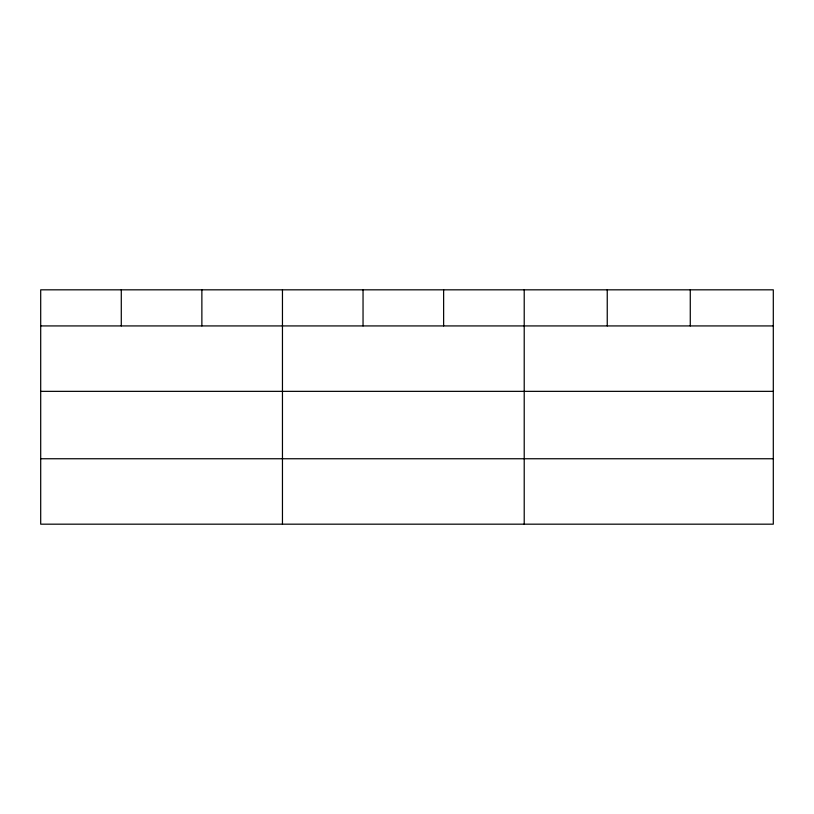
<?xml version="1.0" encoding="UTF-8"?>
<svg xmlns="http://www.w3.org/2000/svg" width="814" height="814" viewBox="0 0 814 814"><rect width="100%" height="100%" fill="white"/><g stroke="black" fill="none" stroke-linecap="round" stroke-linejoin="round"><path stroke-width="1.22" d="M773.3 391.351L773.3 289.825L40.7 289.825L40.7 524.175L773.3 524.175L773.3 391.351L40.7 391.351M40.7 325.926L773.3 325.926M40.7 458.75L773.3 458.75M690.272 289.825L690.272 325.926M607.244 289.825L607.244 325.926M524.216 289.825L524.216 524.175M443.63 289.825L443.63 325.926M363.044 289.825L363.044 325.926M282.458 289.825L282.458 524.175M201.872 289.825L201.872 325.926M121.286 289.825L121.286 325.926"/></g></svg>
